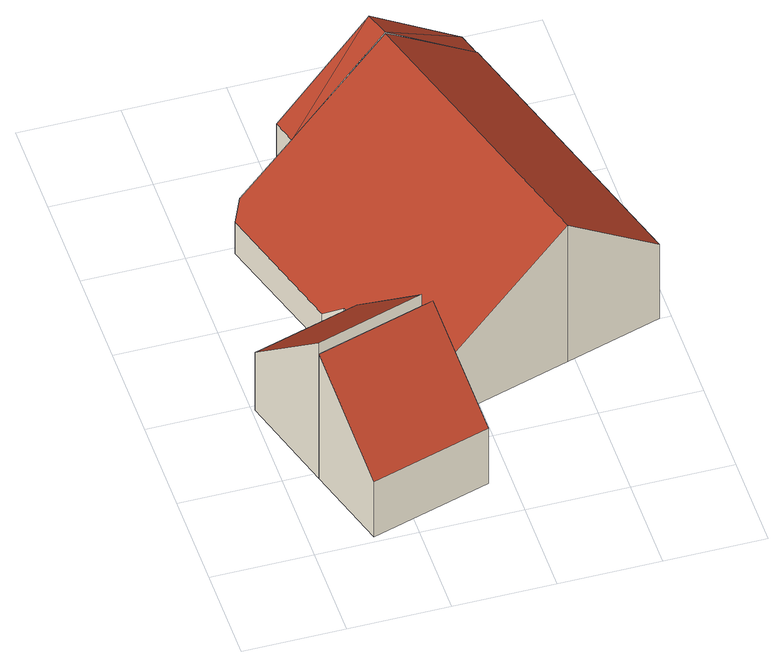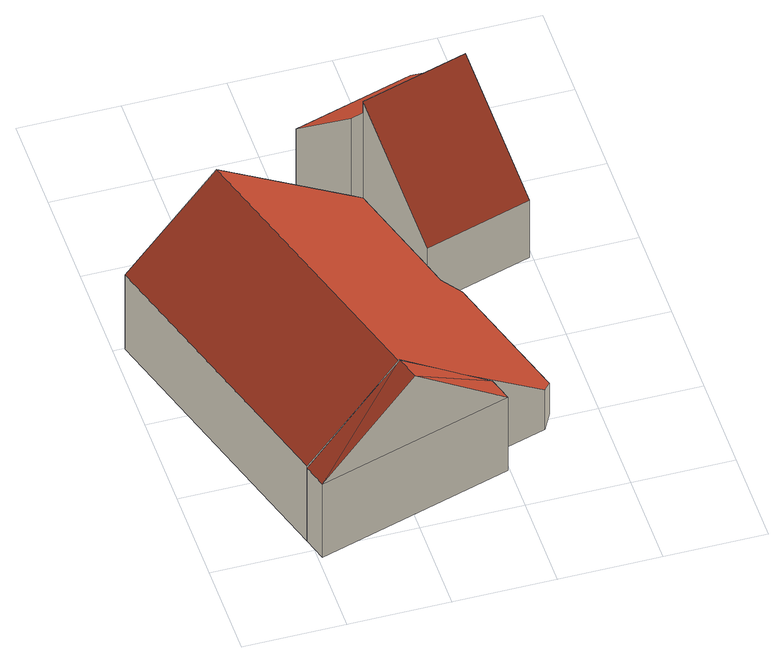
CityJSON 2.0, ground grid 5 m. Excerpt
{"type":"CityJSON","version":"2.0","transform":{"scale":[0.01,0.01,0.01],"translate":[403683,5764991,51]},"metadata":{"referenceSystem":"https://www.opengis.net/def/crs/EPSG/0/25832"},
"CityObjects":{
"building1":{"type":"Building","attributes":{"Gemeindeschluessel":"05515000","Geometrietyp2DReferenz":"3000","function":"31001_1000"},"address":[{"country":"Germany","locality":"Münster","thoroughfareNumber":"472","thoroughfareName":"Langenhorster Stiege"}],"children":["building1-1","building1-2","building1-3","building1-4"]},
"building1-1":{"type":"BuildingPart","attributes":{"roofType":"3100","measuredHeight":8.69},"parents":["building1"],"geometry":[{"type":"Solid","lod":"2","boundaries":[[[[0,1,2,3]],[[4,5,1,0]],[[6,7,5,4]],[[8,9,7,6]],[[10,11,12,9,8]],[[13,14,15,16,17]],[[18,19,14,13]],[[20,21,19,18]],[[13,17,22,23,18]],[[24,10,8,6,4,0,3,25,20,18,23]],[[1,5,7,9,12,26,15,14,19,21,27,2]],[[11,10,24]],[[12,11,28,26]],[[11,24,23,28]],[[16,22,17]],[[28,16,15,26]],[[28,23,22,16]],[[27,21,20,25]],[[27,25,3,2]]]],"semantics":{"surfaces":[{"type":"WallSurface"},{"type":"RoofSurface"},{"type":"GroundSurface"},{"type":"ClosureSurface"}],"values":[[0,0,0,0,0,0,0,0,1,1,2,0,3,3,0,3,3,3,3]]}}]},
"building1-2":{"type":"BuildingPart","attributes":{"roofType":"2100","measuredHeight":7.91},"parents":["building1"],"geometry":[{"type":"Solid","lod":"2","boundaries":[[[[29,30,21,20,31]],[[32,33,30,29]],[[34,35,33,32]],[[32,29,31,36,34]],[[30,33,35,27,21]],[[25,36,31,20]],[[21,27,25,20]],[[35,34,36,25,27]]]],"semantics":{"surfaces":[{"type":"WallSurface"},{"type":"RoofSurface"},{"type":"GroundSurface"},{"type":"ClosureSurface"}],"values":[[0,0,0,1,2,0,3,3]]}}]},
"building1-3":{"type":"BuildingPart","attributes":{"roofType":"3100","measuredHeight":8.79},"parents":["building1"],"geometry":[{"type":"Solid","lod":"2","boundaries":[[[[37,38,12,11]],[[39,40,38,37]],[[16,15,40,39]],[[37,41,39]],[[11,24,42,41]],[[41,37,11]],[[42,22,16,39]],[[39,41,42]],[[38,40,15,26,12]],[[26,28,11,12]],[[15,16,28,26]],[[24,23,22,42]],[[24,11,28,23]],[[28,16,22,23]]]],"semantics":{"surfaces":[{"type":"WallSurface"},{"type":"RoofSurface"},{"type":"GroundSurface"},{"type":"ClosureSurface"}],"values":[[0,0,0,0,1,1,1,1,2,3,3,0,3,3]]}}]},
"building1-4":{"type":"BuildingPart","attributes":{"roofType":"2100","measuredHeight":8.64},"parents":["building1"],"geometry":[{"type":"Solid","lod":"2","boundaries":[[[[43,44,35,34,45]],[[46,3,2,44,43]],[[46,43,45,47]],[[44,2,27,35]],[[3,46,47,36,25]],[[27,2,3,25]],[[36,47,45,34]],[[25,36,34,35,27]]]],"semantics":{"surfaces":[{"type":"WallSurface"},{"type":"RoofSurface"},{"type":"GroundSurface"},{"type":"ClosureSurface"}],"values":[[0,0,1,2,0,3,0,3]]}}]}
},
"vertices":[
[517,1239,274],[517,1239,22],[547,1135,22],[547,1135,273],[428,1288,219],[428,1288,22],[223,1967,217],[223,1967,22],[272,2055,274],[272,2055,22],[546,2137,495],[546,2137,488],[546,2137,22],[1942,1001,494],[1942,1001,22],[1514,2428,22],[1514,2428,488],[1514,2428,495],[1463,857,891],[1463,857,22],[758,646,321],[758,646,22],[1252,2350,712],[1035,2284,891],[697,2183,617],[699,628,273],[1035,2284,22],[699,628,22],[1035,2284,488],
[889,210,373],[889,210,22],[758,646,813],[292,31,373],[292,31,22],[164,467,813],[164,467,22],[699,628,813],
[509,2259,488],[509,2259,22],[1478,2550,488],[1478,2550,22],[993,2404,901],[1030,2283,901],
[15,975,386],[15,975,22],[164,467,886],[547,1135,386],[699,628,886]
]}
